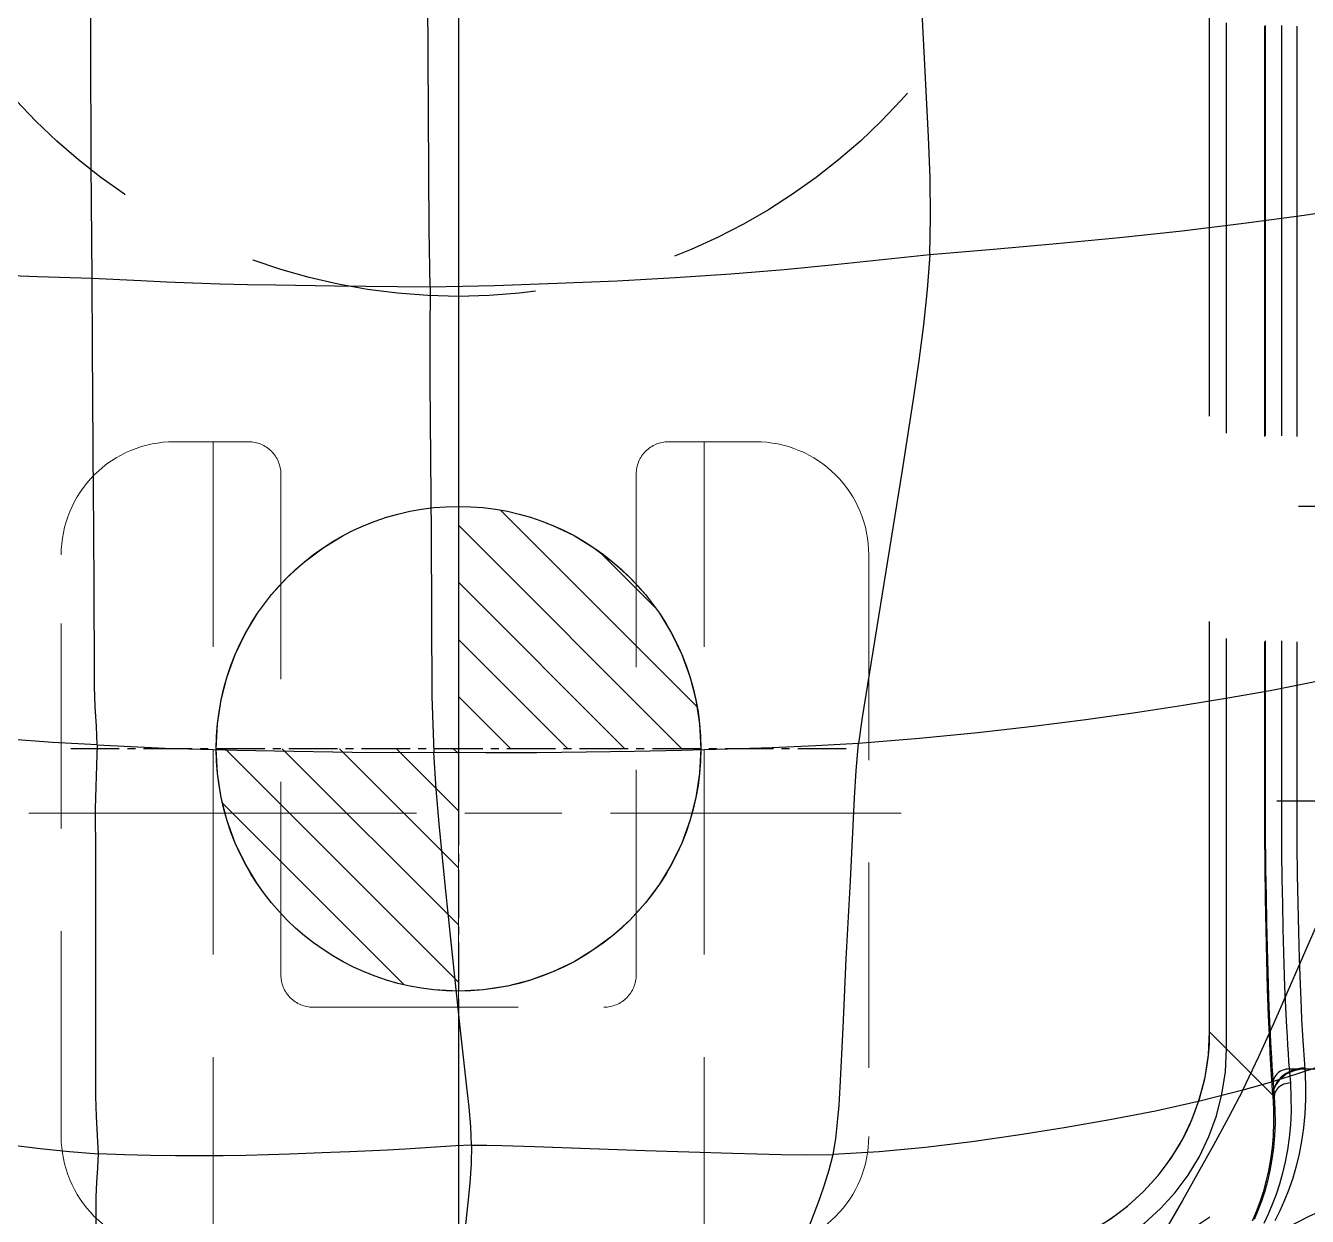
# Model space of a CAD drawing. Header units: inches. Extents: x 143011 to 144494, y -46023 to -44974.
# Drawn here: x 143772.18 to 143811.85, y -45223.39 to -45186.54 of the extents above; entities that cross this region are included whole.
import ezdxf

# ---------------------------------------------------------------- set-up
doc = ezdxf.new("R2010")
doc.units = ezdxf.units.IN
doc.header["$LTSCALE"] = 2
doc.header["$MEASUREMENT"] = 0
for name, pattern in [('ACAD_ISO08W100', [36, 24, -3, 6, -3]), ('CENTER', [50.8, 31.75, -6.35, 6.35, -6.35]), ('CENTER2', [1.125, 0.75, -0.125, 0.125, -0.125]), ('DASHED', [0.75, 0.5, -0.25]), ('HIDDEN', [9.525, 6.35, -3.175]), ('HIDDEN2', [4.7625, 3.175, -1.5875])]:
    doc.linetypes.add(name, pattern=pattern)
doc.layers.get('0').update_dxf_attribs({"linetype": 'CONTINUOUS'})
for name, color, linetype in [('CAV-COR', 1, 'CONTINUOUS'), ('DEFAULT_1', 7, 'CENTER'), ('DEFAULT_2', 8, 'HIDDEN'), ('PIN', 4, 'CONTINUOUS'), ('SP', 3, 'CONTINUOUS'), ('wr2', 41, 'DASHED')]:
    doc.layers.add(name, color=color, linetype=linetype)
doc.layers.add('斜頂座', color=41, linetype='CONTINUOUS', lineweight=9)

# ---------------------------------------------------------------- blocks, each defined once
blk = doc.blocks.new('20151030.171830')
at = {"color": 8, "linetype": 'HIDDEN'}
blk.add_circle((0, 0), 21.5, dxfattribs=at)
at = {"layer": 'SP', "linetype": 'HIDDEN'}
for radius in [20, 19]:
    blk.add_circle((0, 0), radius, dxfattribs=at)
blk = doc.blocks.new('20160901.140447')
at = {"layer": 'wr2', "linetype": 'CENTER', "ltscale": 0.2}
for p, q in [((0, -11), (0, 11)), ((-11, 0), (11, 0))]:
    blk.add_line(p, q, dxfattribs=at)
at = {"layer": 'wr2', "linetype": 'HIDDEN', "ltscale": 0.5}
for radius in [8, 5.5, 4]:
    blk.add_circle((0, 0), radius, dxfattribs=at)
blk = doc.blocks.new('20160916.084916')
at = {"layer": '斜頂座', "linetype": 'ACAD_ISO08W100', "ltscale": 0.25}
for p, q in [((-0.2, 12.5), (-0.2, -14.5)), ((-13.5, 0), (13.5, 0))]:
    blk.add_line(p, q, dxfattribs=at)
at = {"layer": '斜頂座', "linetype": 'HIDDEN2'}
for p, q in [((-7.8, 11.5), (-7.8, -13.5)), ((7.4, 11.5), (7.4, -13.5))]:
    blk.add_line(p, q, dxfattribs=at)
blk.add_lwpolyline([(-5.7, -5, 0.414214), (-4.7, -6), (4.3, -6, 0.414214), (5.3, -5), (5.3, 10.5, -0.414214), (6.3, 11.5), (9, 11.5, -0.414214), (12.5, 8), (12.5, -10, -0.414214), (9, -13.5), (-9, -13.5, -0.414214), (-12.5, -10), (-12.5, 8, -0.414214), (-9, 11.5), (-6.7, 11.5, -0.414214), (-5.7, 10.5), (-5.7, -5, 0.414214)], format="xyb", dxfattribs=at)

msp = doc.modelspace()

# ---------------------------------------------------------------- hatches: boundary and pattern name
at = {"layer": 'PIN', "linetype": 'Continuous'}
h = msp.add_hatch(dxfattribs=at)
h.set_pattern_fill('ANSI31', color=256, scale=10, angle=270, style=0)
h.set_pattern_definition([(315, (143528.974, -45191.1194), (0.8838835, 0.8838835), [])])
h.paths.add_polyline_path([(143785.577, -45208.919), (143793.077, -45208.919, 0.414214), (143785.577, -45201.419)])
h.paths.add_polyline_path([(143785.577, -45216.419), (143785.577, -45208.919), (143778.077, -45208.919, 0.414214)])

# ---------------------------------------------------------------- linework, layer by layer
at = {"linetype": 'CENTER', "ltscale": 0.5}
msp.add_line((143785.577, -45026.419), (143785.577, -45526.419), dxfattribs=at)
at = {"color": 8, "linetype": 'HIDDEN', "ltscale": 0.7}
msp.add_circle((143785.577, -45176.419), 18.5, dxfattribs=at)
at = {"layer": 'CAV-COR', "linetype": 'ByBlock'}
for p, q in [((143784.669, -45192.856), (143784.594, -45178.923)), ((143774.237, -45194.368), (143774.208, -45190.806)), ((143784.697, -45194.63), (143784.669, -45192.856)), ((143800.166, -45193.629), (143797.231, -45193.946)), ((143774.244, -45196.492), (143774.237, -45194.368)), ((143783.69, -45194.628), (143781.753, -45194.606)), ((143784.697, -45194.63), (143783.69, -45194.628)), ((143784.694, -45197.587), (143784.728, -45202.269)), ((143799.659, -45198.041), (143799.31, -45200.301)), ((143799.31, -45200.301), (143798.073, -45207.954)), ((143784.728, -45202.269), (143784.756, -45207.292)), ((143784.756, -45207.292), (143784.816, -45209.038)), ((143798.073, -45207.954), (143797.958, -45208.756)), ((143782.284, -45209.025), (143783.534, -45209.035)), ((143797.707, -45213.006), (143797.832, -45210.438)), ((143774.331, -45210.778), (143774.34, -45212.209)), ((143797.581, -45215.42), (143797.707, -45213.006)), ((143785.36, -45215.005), (143785.174, -45213.224)), ((143785.612, -45217.354), (143785.36, -45215.005)), ((143797.485, -45217.558), (143797.581, -45215.42)), ((143774.336, -45216.844), (143774.34, -45219.681)), ((143785.767, -45218.743), (143785.612, -45217.354)), ((143797.391, -45219.392), (143797.485, -45217.558)), ((143785.984, -45221.19), (143785.493, -45221.212)), ((143786.928, -45221.202), (143787.932, -45221.233)), ((143787.932, -45221.233), (143791.358, -45221.355)), ((143791.358, -45221.355), (143794.058, -45221.44)), ((143794.058, -45221.44), (143795.563, -45221.481)), ((143774.35, -45223.283), (143774.348, -45224.829))]:
    msp.add_line(p, q, dxfattribs=at)
for points in [[(143774.208, -45190.806), (143774.196, -45187.092), (143774.195, -45185.191), (143774.181, -45181.228)], [(143800.166, -45193.629), (143800.189, -45192.467), (143800.175, -45191.251), (143800.126, -45189.979), (143799.841, -45184.305)], [(143816.887, -45191.483), (143815.257, -45191.825), (143813.542, -45192.134), (143811.754, -45192.414), (143809.892, -45192.667), (143807.975, -45192.897), (143806.037, -45193.103), (143804.091, -45193.291), (143802.133, -45193.463), (143800.166, -45193.629)], [(143774.237, -45194.368), (143772.54, -45194.317), (143770.924, -45194.256), (143769.387, -45194.176), (143767.929, -45194.084), (143766.545, -45193.987), (143765.222, -45193.884), (143763.959, -45193.773), (143762.757, -45193.656), (143761.611, -45193.535), (143760.524, -45193.406), (143759.501, -45193.266), (143758.528, -45193.107)], [(143797.231, -45193.946), (143795.656, -45194.1), (143794.006, -45194.236), (143792.284, -45194.35), (143790.491, -45194.445), (143788.627, -45194.524), (143786.695, -45194.588), (143784.697, -45194.63)], [(143800.166, -45193.629), (143800.088, -45194.707), (143799.972, -45195.8), (143799.823, -45196.907), (143799.659, -45198.041)], [(143781.753, -45194.606), (143779.924, -45194.577), (143779.044, -45194.559), (143778.186, -45194.536), (143777.35, -45194.509), (143776.537, -45194.477), (143775.747, -45194.442), (143774.237, -45194.368)], [(143784.697, -45194.63), (143784.688, -45196.091), (143784.694, -45197.587)], [(143774.284, -45201.969), (143774.282, -45201.145), (143774.244, -45196.492)], [(143774.392, -45208.803), (143774.369, -45208.223), (143774.334, -45207.62), (143774.312, -45206.995), (143774.307, -45206.349), (143774.284, -45201.969)], [(143815.162, -45206.115), (143814.167, -45206.371), (143813.093, -45206.629), (143811.938, -45206.883), (143810.705, -45207.126), (143809.396, -45207.359), (143808.006, -45207.586), (143806.539, -45207.808), (143804.993, -45208.022), (143803.364, -45208.228), (143801.648, -45208.424), (143799.845, -45208.604), (143797.958, -45208.756)], [(143810.815, -45217.425), (143811.666, -45215.488), (143812.066, -45214.564), (143812.449, -45213.657), (143812.816, -45212.763), (143813.164, -45211.885), (143813.495, -45211.02), (143813.807, -45210.171), (143814.103, -45209.335), (143814.386, -45208.511), (143814.659, -45207.698), (143814.923, -45206.897), (143815.162, -45206.115)], [(143774.392, -45208.803), (143773.011, -45208.723), (143771.655, -45208.624), (143770.326, -45208.508), (143769.008, -45208.375), (143767.713, -45208.232), (143766.473, -45208.09), (143765.305, -45207.946), (143764.198, -45207.8), (143763.088, -45207.639)], [(143774.392, -45208.803), (143774.375, -45209.436), (143774.345, -45210.095), (143774.331, -45210.778)], [(143774.392, -45208.803), (143775.431, -45208.855), (143776.501, -45208.898), (143777.6, -45208.934), (143778.726, -45208.964), (143779.879, -45208.99), (143782.284, -45209.025)], [(143797.958, -45208.756), (143796.643, -45208.832), (143795.291, -45208.889), (143793.903, -45208.937), (143792.481, -45208.975), (143791.025, -45209.006), (143789.531, -45209.029), (143787.997, -45209.044), (143786.425, -45209.045), (143783.534, -45209.035)], [(143785.174, -45213.224), (143784.979, -45211.244), (143784.889, -45210.171), (143784.816, -45209.038)], [(143797.832, -45210.438), (143797.885, -45209.596), (143797.958, -45208.756)], [(143774.34, -45212.209), (143774.341, -45215.277), (143774.336, -45216.844)], [(143818.212, -45216.155), (143817.843, -45216.349), (143817.448, -45216.553), (143817.032, -45216.758), (143816.598, -45216.965), (143816.146, -45217.175), (143815.672, -45217.39), (143815.175, -45217.61), (143814.651, -45217.833), (143814.096, -45218.06), (143813.508, -45218.292), (143812.883, -45218.528), (143812.21, -45218.767), (143811.484, -45219.007), (143810.7, -45219.246), (143809.856, -45219.484)], [(143809.856, -45219.484), (143810.356, -45218.445), (143810.815, -45217.425)], [(143785.984, -45221.19), (143785.955, -45220.617), (143785.902, -45220.018), (143785.839, -45219.393), (143785.767, -45218.743)], [(143797.175, -45221.476), (143797.256, -45220.991), (143797.313, -45220.482), (143797.358, -45219.948), (143797.391, -45219.392)], [(143774.34, -45219.681), (143774.356, -45220.302), (143774.393, -45220.893), (143774.42, -45221.455)], [(143809.856, -45219.484), (143808.529, -45219.827), (143807.152, -45220.135), (143805.743, -45220.407), (143804.321, -45220.657), (143802.893, -45220.886), (143801.463, -45221.089), (143800.031, -45221.258), (143798.599, -45221.393), (143797.175, -45221.476)], [(143809.856, -45219.484), (143809.413, -45220.338), (143808.947, -45221.189), (143808.472, -45222.041), (143807.987, -45222.899)], [(143765.939, -45220.221), (143766.905, -45220.403), (143767.856, -45220.575), (143768.814, -45220.741), (143769.782, -45220.9), (143770.751, -45221.047), (143771.704, -45221.177), (143772.63, -45221.291), (143773.536, -45221.387), (143774.42, -45221.455)], [(143783.374, -45221.341), (143782.216, -45221.397), (143781.611, -45221.422)], [(143785.493, -45221.212), (143783.927, -45221.31), (143783.374, -45221.341)], [(143785.984, -45221.19), (143785.966, -45221.77), (143785.923, -45222.366), (143785.864, -45222.977), (143785.656, -45224.89)], [(143785.984, -45221.19), (143786.449, -45221.19), (143786.928, -45221.202)], [(143774.42, -45221.455), (143774.404, -45221.889), (143774.373, -45222.338), (143774.354, -45222.803), (143774.35, -45223.283)], [(143781.611, -45221.422), (143780.343, -45221.468), (143779.68, -45221.488), (143778.995, -45221.506), (143778.29, -45221.518), (143777.564, -45221.524), (143776.814, -45221.522), (143776.039, -45221.512), (143775.241, -45221.492), (143774.42, -45221.455)], [(143795.563, -45221.481), (143796.356, -45221.489), (143797.175, -45221.476)], [(143796.591, -45223.301), (143796.749, -45222.869), (143796.902, -45222.419), (143797.049, -45221.955), (143797.175, -45221.476)], [(143807.987, -45222.899), (143807.013, -45224.595), (143806.537, -45225.413), (143806.077, -45226.219), (143805.678, -45226.94)], [(143796.133, -45224.49), (143796.28, -45224.112), (143796.591, -45223.301)]]:
    msp.add_lwpolyline(points, dxfattribs=at)
at = {"layer": 'DEFAULT_1', "color": 2, "linetype": 'CENTER', "ltscale": 0.5}
msp.add_line((143785.577, -45115.398), (143785.577, -45246.267), dxfattribs=at)
at = {"layer": 'DEFAULT_2', "color": 8, "linetype": 'HIDDEN'}
for p, q in [((143810.527, -45148.459), (143810.529, -45211.548)), ((143810.552, -45148.434), (143810.553, -45211.386)), ((143811.051, -45148.434), (143811.053, -45211.345)), ((143811.526, -45148.459), (143811.526, -45210.998)), ((143809.353, -45218.205), (143809.353, -45149.633)), ((143808.829, -45217.681), (143808.829, -45150.157)), ((143823.613, -45210.541), (143810.527, -45210.541)), ((143811.526, -45210.998), (143811.531, -45211.913)), ((143810.553, -45211.386), (143810.563, -45212.649)), ((143811.053, -45211.345), (143811.058, -45212.149)), ((143810.529, -45211.548), (143810.537, -45212.55)), ((143811.058, -45212.149), (143811.067, -45212.946)), ((143811.531, -45211.913), (143811.541, -45212.822)), ((143810.537, -45212.55), (143810.549, -45213.543)), ((143810.563, -45212.649), (143810.574, -45213.48)), ((143811.067, -45212.946), (143811.08, -45213.731)), ((143811.541, -45212.822), (143811.555, -45213.715)), ((143810.549, -45213.543), (143810.566, -45214.514)), ((143810.574, -45213.48), (143810.588, -45214.294)), ((143811.08, -45213.731), (143811.096, -45214.495)), ((143811.555, -45213.715), (143811.575, -45214.583)), ((143810.566, -45214.514), (143810.588, -45215.451)), ((143811.096, -45214.495), (143811.115, -45215.234)), ((143811.575, -45214.583), (143811.599, -45215.417)), ((143811.115, -45215.234), (143811.138, -45215.942)), ((143811.599, -45215.417), (143811.627, -45216.209)), ((143810.588, -45215.451), (143810.614, -45216.347)), ((143810.616, -45215.469), (143810.639, -45216.213)), ((143810.639, -45216.213), (143810.665, -45216.916)), ((143811.627, -45216.209), (143811.659, -45216.95)), ((143810.614, -45216.347), (143810.644, -45217.192)), ((143810.665, -45216.916), (143810.694, -45217.577)), ((143811.178, -45216.933), (143811.208, -45217.538)), ((143810.644, -45217.192), (143810.679, -45217.976)), ((143808.829, -45217.681), (143810.828, -45219.68)), ((143810.694, -45217.577), (143810.725, -45218.188)), ((143811.275, -45218.6), (143811.327, -45219.266)), ((143811.294, -45218.832), (143822.451, -45218.832)), ((143810.779, -45219.631), (143810.781, -45219.657)), ((143810.787, -45219.546), (143810.781, -45219.657))]:
    msp.add_line(p, q, dxfattribs=at)
for points in [[(143810.588, -45214.294), (143810.597, -45214.692), (143810.616, -45215.469)], [(143811.138, -45215.942), (143811.151, -45216.282), (143811.178, -45216.933)], [(143811.659, -45216.95), (143811.677, -45217.3), (143811.696, -45217.634), (143811.715, -45217.952), (143811.735, -45218.254), (143811.756, -45218.538), (143811.78, -45218.832)], [(143805.649, -45223.544), (143805.95, -45223.337), (143806.24, -45223.114), (143806.518, -45222.877), (143806.783, -45222.625), (143807.034, -45222.361), (143807.272, -45222.082), (143807.494, -45221.793), (143807.701, -45221.492), (143807.893, -45221.179), (143808.067, -45220.858), (143808.225, -45220.527), (143808.365, -45220.188), (143808.487, -45219.843), (143808.591, -45219.492), (143808.677, -45219.135), (143808.743, -45218.775), (143808.791, -45218.414), (143808.82, -45218.049), (143808.829, -45217.681)], [(143811.208, -45217.538), (143811.224, -45217.823), (143811.241, -45218.095), (143811.258, -45218.354), (143811.275, -45218.6)], [(143810.679, -45217.976), (143810.697, -45218.345), (143810.716, -45218.695), (143810.736, -45219.025), (143810.757, -45219.337), (143810.779, -45219.631)], [(143810.725, -45218.188), (143810.741, -45218.474), (143810.759, -45218.745), (143810.776, -45219.003), (143810.828, -45219.68)], [(143811.777, -45218.804), (143811.675, -45218.811), (143811.573, -45218.827), (143811.474, -45218.851), (143811.378, -45218.883), (143811.286, -45218.923), (143811.2, -45218.971), (143811.119, -45219.025), (143811.045, -45219.086), (143810.98, -45219.153), (143810.922, -45219.224), (143810.874, -45219.3), (143810.835, -45219.38), (143810.806, -45219.462), (143810.787, -45219.546)], [(143811.78, -45218.832), (143811.677, -45218.838), (143811.576, -45218.854), (143811.477, -45218.878), (143811.381, -45218.91), (143811.289, -45218.95), (143811.203, -45218.997), (143811.122, -45219.052), (143811.049, -45219.112), (143810.983, -45219.179), (143810.925, -45219.251), (143810.877, -45219.327), (143810.838, -45219.406), (143810.808, -45219.488), (143810.79, -45219.572)], [(143811.294, -45218.832), (143811.242, -45218.835), (143811.192, -45218.843), (143811.142, -45218.855), (143811.094, -45218.871), (143811.048, -45218.891), (143811.005, -45218.915), (143810.964, -45218.942), (143810.928, -45218.973), (143810.895, -45219.006), (143810.866, -45219.042), (143810.842, -45219.08), (143810.822, -45219.12), (143810.808, -45219.161), (143810.798, -45219.204), (143810.794, -45219.246)], [(143811.78, -45218.832), (143811.8, -45219.311), (143811.8, -45219.775), (143811.78, -45220.221), (143811.738, -45220.65), (143811.676, -45221.062), (143811.599, -45221.459), (143811.507, -45221.841), (143811.4, -45222.207), (143811.28, -45222.559), (143811.148, -45222.897), (143811.004, -45223.222), (143810.849, -45223.534)], [(143811.327, -45219.266), (143811.347, -45219.714), (143811.349, -45220.146), (143811.332, -45220.561), (143811.295, -45220.959), (143811.24, -45221.34), (143811.171, -45221.707), (143811.089, -45222.058), (143810.993, -45222.395), (143810.886, -45222.718), (143810.769, -45223.028), (143810.641, -45223.325), (143810.504, -45223.61)], [(143811.327, -45219.266), (143811.276, -45219.269), (143811.225, -45219.277), (143811.176, -45219.289), (143811.128, -45219.305), (143811.082, -45219.325), (143811.038, -45219.349), (143810.998, -45219.376), (143810.961, -45219.407), (143810.928, -45219.44), (143810.9, -45219.476), (143810.875, -45219.514), (143810.856, -45219.554), (143810.841, -45219.595), (143810.832, -45219.637), (143810.828, -45219.68)], [(143810.781, -45219.657), (143810.806, -45220.081), (143810.811, -45220.491), (143810.795, -45220.887), (143810.762, -45221.267), (143810.713, -45221.631), (143810.649, -45221.983), (143810.572, -45222.32), (143810.482, -45222.644), (143810.381, -45222.956), (143810.268, -45223.255), (143810.146, -45223.542)], [(143810.828, -45219.68), (143810.852, -45220.1), (143810.856, -45220.506), (143810.839, -45220.897), (143810.806, -45221.271), (143810.758, -45221.628), (143810.695, -45221.972), (143810.62, -45222.302), (143810.533, -45222.617), (143810.435, -45222.921), (143810.326, -45223.212), (143810.209, -45223.491)]]:
    msp.add_lwpolyline(points, dxfattribs=at)
msp.add_circle((143785.577, -45208.919), 7.5, dxfattribs=at)
for centre, major_axis, start_param, end_param in [((143801.82, -45217.662), (4.963, -4.963), -0.784029, 0.784029), ((143802.344, -45218.186), (-4.963, 4.963), 2.357564, 3.925621)]:
    msp.add_ellipse(centre, major_axis=major_axis, ratio=0.997265, start_param=start_param, end_param=end_param, dxfattribs=at)
at = {"layer": 'PIN', "linetype": 'CENTER2'}
for p, q in [((143785.577, -45196.919), (143785.577, -45220.919)), ((143797.577, -45208.919), (143773.577, -45208.919))]:
    msp.add_line(p, q, dxfattribs=at)
at = {"layer": 'PIN', "linetype": 'Continuous'}
msp.add_circle((143785.577, -45208.919), 7.5, dxfattribs=at)

# ---------------------------------------------------------------- block references
at = {"linetype": 'ByBlock'}
msp.add_blockref('20160916.084916', (143785.777, -45210.919), dxfattribs=at)
at = {"layer": 'SP', "linetype": 'ByBlock', "ltscale": 0.3}
msp.add_blockref('20151030.171830', (143820.577, -45241.419), dxfattribs=at)
at = {"layer": 'wr2', "linetype": 'ByBlock', "rotation": 89.99999999999999}
msp.add_blockref('20160901.140447', (143822.577, -45201.419), dxfattribs=at)

doc.saveas('drawing.dxf')
